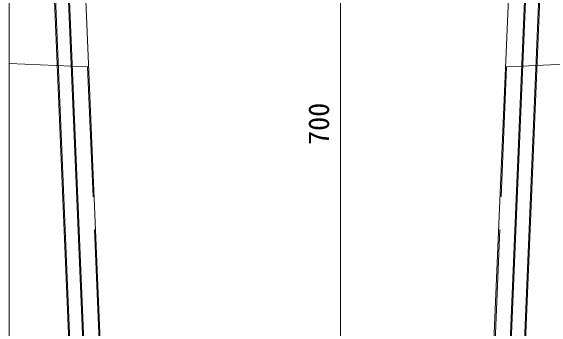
# Model space of a CAD drawing. Units: millimetres at full size, sheet at 1:20; details may follow other scales. Extents: x 0 to 23340, y -4498 to 8520.
# Drawn here: x 16318.9 to 16817.4, y 1268.1 to 1560.2 of the extents above; entities that cross this region are included whole.
import ezdxf
from ezdxf.enums import TextEntityAlignment as Align

# ---------------------------------------------------------------- set-up
doc = ezdxf.new("R2010")
doc.units = ezdxf.units.MM
doc.header["$LTSCALE"] = 20
doc.linetypes.add('DASHED', pattern=[7.5, 6, -1.5])
for name, color, linetype, lineweight in [('HOLE', 7, 'DASHED', 13), ('KIJUN', 5, 'Continuous', 5), ('SUNPO', 3, 'Continuous', 13)]:
    doc.layers.add(name, color=color, linetype=linetype, lineweight=lineweight)
doc.styles.add('ＭＳ ゴシック', font='')
doc.styles.get('ＭＳ ゴシック').set_extended_font_data('MS Gothic')

msp = doc.modelspace()

# ---------------------------------------------------------------- linework, layer by layer
at = {"layer": 'HOLE'}
for points in [[(16317.48, 1511.76), (16389.57, 1508.79), (16404.26, 1159.1), (16317.48, 1133.11)], [(16847.48, 1511.76), (16775.4, 1508.79), (16760.71, 1159.1), (16847.48, 1133.11)]]:
    msp.add_lwpolyline(points, dxfattribs=at)
at = {"layer": 'KIJUN'}
for p, q in [((16351.73, 1766.2), (16377.5, 1152.92)), ((16814.28, 1767.2), (16788.47, 1152.88))]:
    msp.add_line(p, q, dxfattribs=at)
at = {"layer": 'KIJUN', "color": 7, "lineweight": 13}
msp.add_line((16782.48, 1701.2), (16759.5, 1154.1), dxfattribs=at)
msp.add_lwpolyline([(16405.47, 1154.1), (16382.48, 1701.2), (16409.48, 1766.2), (16407.48, 1806.2), (16371.48, 1826.2), (16367.48, 1916.2), (16320.48, 1916.2), (16317.48, 1913.2), (16317.48, 1036.2), (16337.48, 1016.2), (16827.48, 1016.2), (16847.48, 1036.2), (16847.48, 1913.2), (16844.48, 1916.2), (16797.48, 1916.2), (16793.48, 1826.2), (16757.48, 1806.2), (16755.48, 1766.2), (16782.48, 1701.2)], dxfattribs=at)
at = {"layer": 'KIJUN'}
for points in [[(16376.5, 1152.88), (16350.69, 1767.2), (16364.7, 1767.2), (16390.49, 1153.47)], [(16389.49, 1153.43), (16363.74, 1766.2), (16351.73, 1766.2)], [(16774.48, 1153.47), (16800.27, 1767.2), (16814.28, 1767.2)], [(16787.47, 1152.92), (16813.24, 1766.2), (16801.23, 1766.2), (16775.48, 1153.43)]]:
    msp.add_lwpolyline(points, dxfattribs=at)
at = {"layer": 'SUNPO'}
msp.add_line((16622.42, 1806.2), (16622.42, 1106.2), dxfattribs=at)

# ---------------------------------------------------------------- texts
at = {"layer": 'SUNPO', "style": 'ＭＳ ゴシック'}
msp.add_text('700', height=18.99, rotation=90, dxfattribs=at).set_placement((16602.42, 1456.2), align=Align.MIDDLE_CENTER)

doc.saveas('drawing.dxf')
